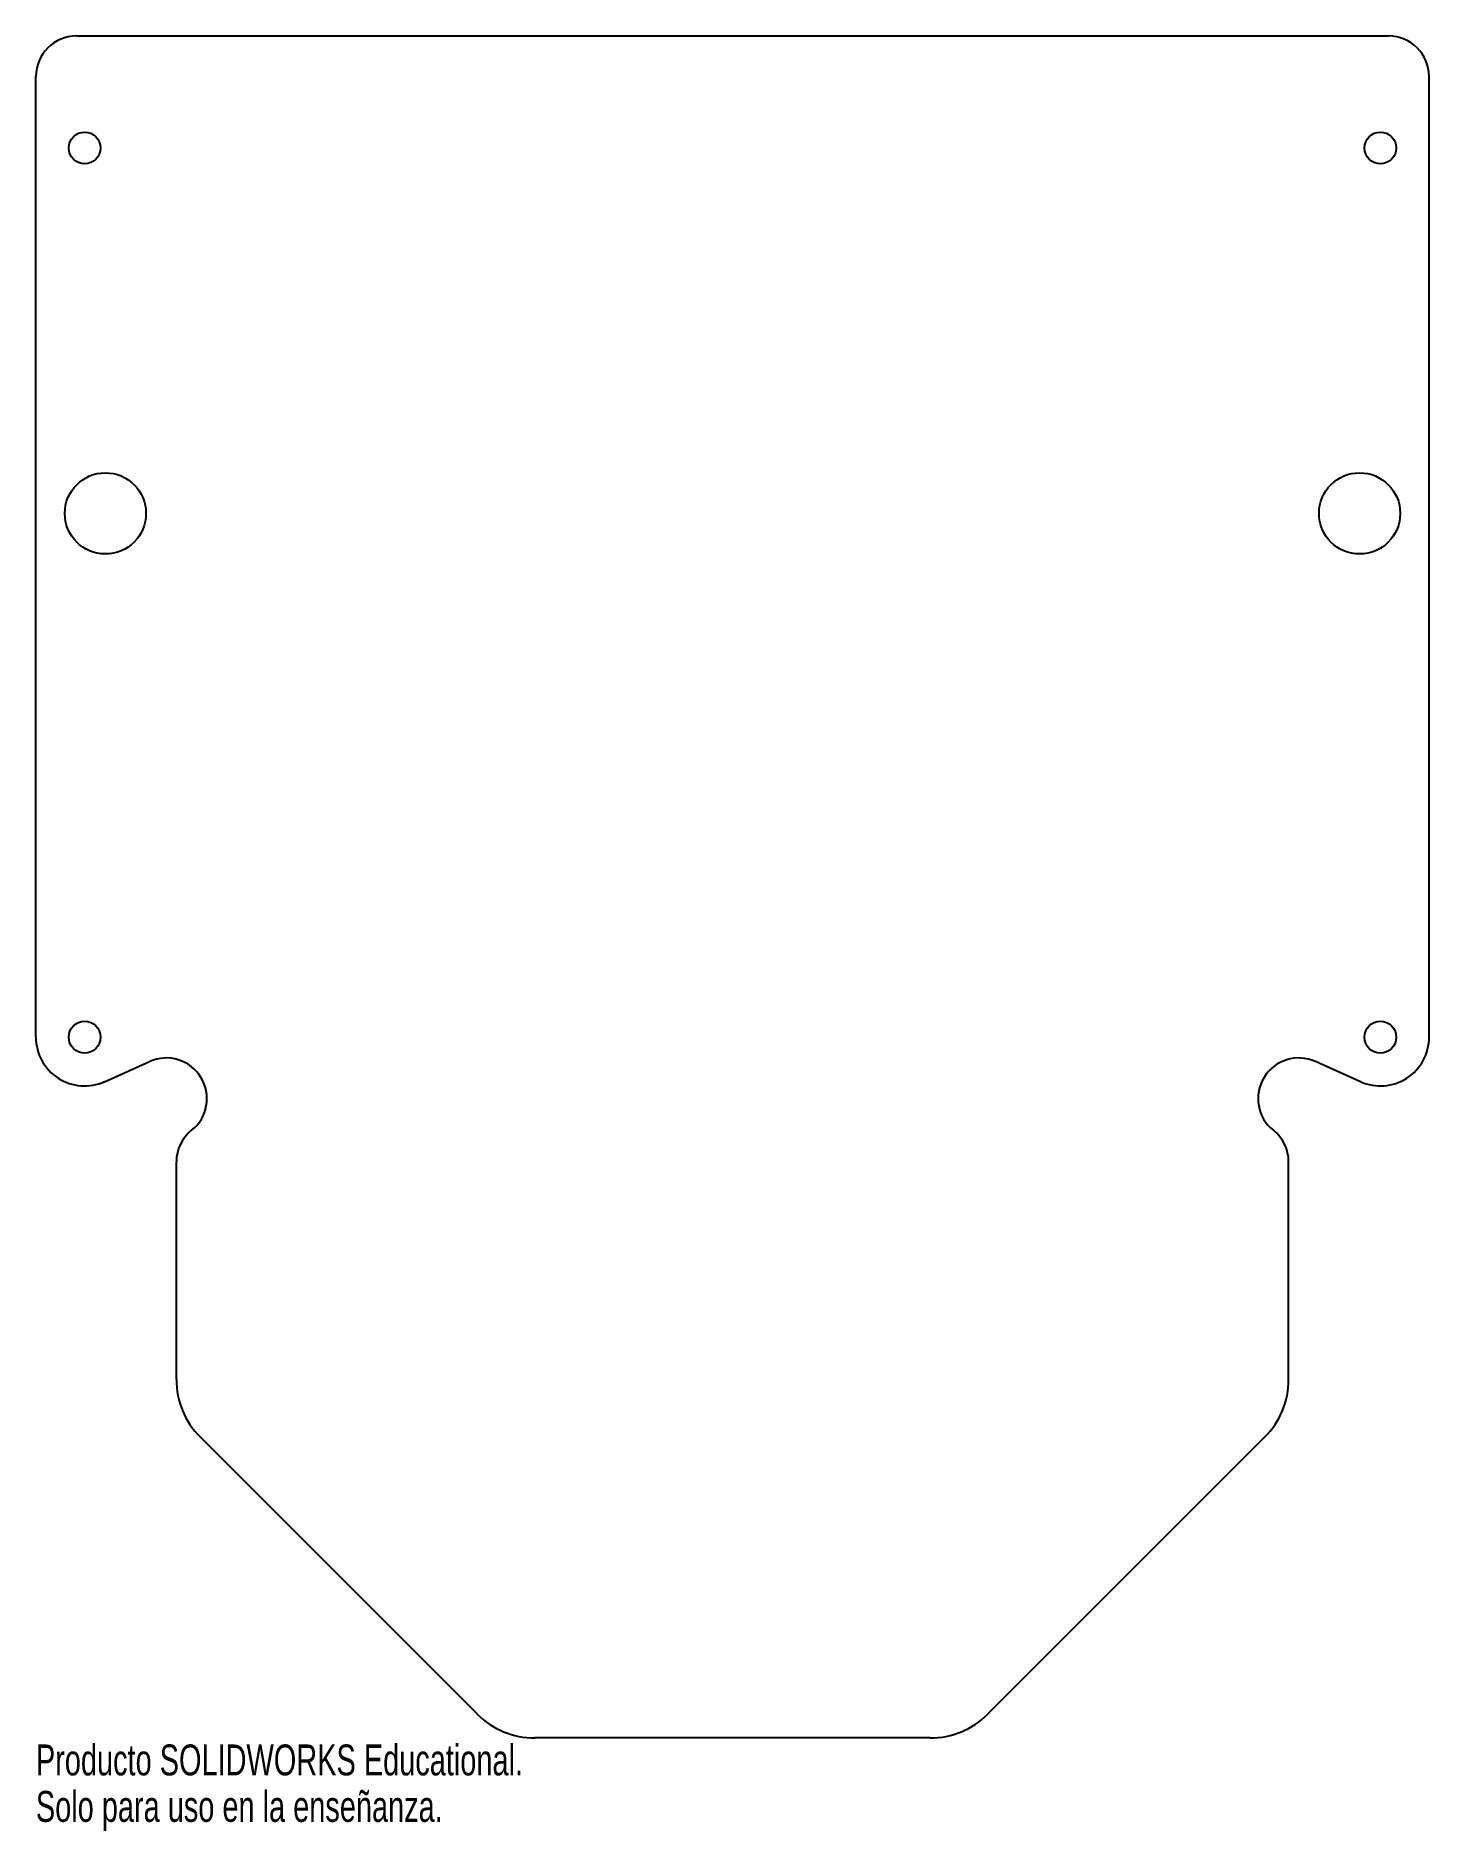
# Model space of a CAD drawing. Header units: inches. Extents: x -4.3 to 4.3, y 0.3 to 11.4.
import ezdxf

# ---------------------------------------------------------------- set-up
doc = ezdxf.new("R2010")
doc.units = ezdxf.units.IN
doc.header["$MEASUREMENT"] = 0
doc.styles.add('SLDTEXTSTYLE0', font='TXT', dxfattribs={"width": 0.7})

msp = doc.modelspace()

# ---------------------------------------------------------------- linework, layer by layer
at = {"color": 7, "linetype": 'Continuous', "lineweight": 25}
for p, q in [((-4.04, 11.4), (4.04, 11.4)), ((-4.29, 5.235), (-4.29, 11.15)), ((4.29, 5.235), (4.29, 11.15)), ((-3.867, 4.961), (-3.59, 5.086)), ((3.867, 4.961), (3.59, 5.086)), ((-3.425, 3.127), (-3.425, 4.467)), ((3.425, 3.127), (3.425, 4.467)), ((-1.571, 1.066), (-3.279, 2.774)), ((1.571, 1.066), (3.279, 2.774)), ((1.218, 0.92), (-1.218, 0.92))]:
    msp.add_line(p, q, dxfattribs=at)
for centre, radius in [((-3.99, 10.71), 0.098), ((3.99, 10.71), 0.098), ((-3.862, 8.46), 0.25), ((3.862, 8.46), 0.25), ((-3.99, 5.235), 0.098), ((3.99, 5.235), 0.098)]:
    msp.add_circle(centre, radius, dxfattribs=at)
for centre, radius, start, end in [((-4.04, 11.15), 0.25, 90, 180), ((4.04, 11.15), 0.25, 0, 90), ((-3.99, 5.235), 0.3, 180, 294.1412), ((3.99, 5.235), 0.3, 245.8588, 0), ((-3.487, 4.857), 0.25, 308.6822, 114.1412), ((3.487, 4.857), 0.25, 65.8588, 231.3178), ((-3.175, 4.467), 0.25, 128.6822, 180), ((3.175, 4.467), 0.25, 0, 51.3178), ((-2.925, 3.127), 0.5, 180, 225), ((2.925, 3.127), 0.5, 315, 0), ((-1.218, 1.42), 0.5, 225, 270), ((1.218, 1.42), 0.5, 270, 315)]:
    msp.add_arc(centre, radius, start, end, dxfattribs=at)

# ---------------------------------------------------------------- texts
at = {"color": 7, "linetype": 'Continuous', "char_height": 0.1903, "attachment_point": 1, "style": 'SLDTEXTSTYLE0'}
for s, insert in [('Producto SOLIDWORKS Educational.', (-4.29, 0.88)), ('Solo para uso en la enseñanza.', (-4.29, 0.594))]:
    msp.add_mtext(s, dxfattribs=dict(at, insert=insert))

doc.saveas('drawing.dxf')
